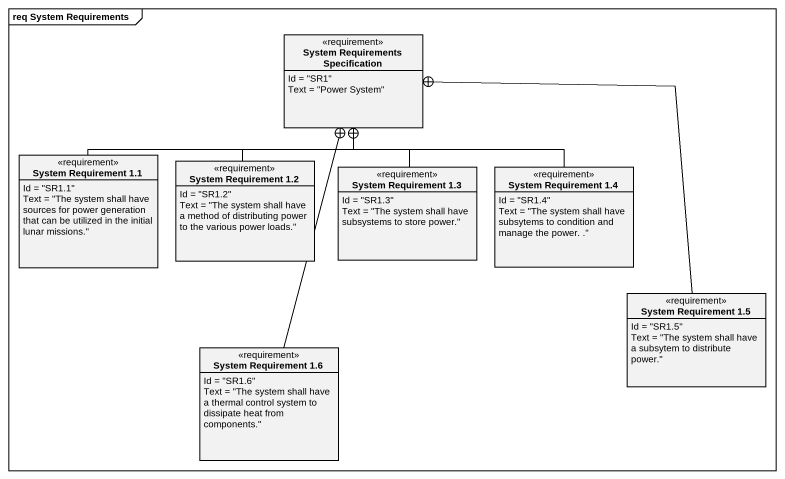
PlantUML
@startuml
mainframe req System Requirements
hide circle
hide empty members
class "System Requirements Specification" as System_Requirements <<requirement>> {
  Id = "SR1"
  Text = "Power System"
}
class "System Requirement 1.1" as System_Requirement_1_1 <<requirement>> {
  Id = "SR1.1"
  Text = "The system shall have sources for power generation that can be utilized in the initial lunar missions."
}
class "System Requirement 1.2" as System_Requirement_1_2 <<requirement>> {
  Id = "SR1.2"
  Text = "The system shall have a method of distributing power to the various power loads."
}
class "System Requirement 1.3" as System_Requirement_1_3 <<requirement>> {
  Id = "SR1.3"
  Text = "The system shall have subsystems to store power."
}
class "System Requirement 1.4" as System_Requirement_1_4 <<requirement>> {
  Id = "SR1.4"
  Text = "The system shall have subsytems to condition and manage the power. ."
}
class "System Requirement 1.5" as System_Requirement_1_5 <<requirement>> {
  Id = "SR1.5"
  Text = "The system shall have a subsytem to distribute power."
}
class "System Requirement 1.6" as System_Requirement_1_6 <<requirement>> {
  Id = "SR1.6"
  Text = "The system shall have a thermal control system to dissipate heat from components."
}
System_Requirement_1_1 -right-+ System_Requirements
System_Requirement_1_2 -up-+ System_Requirements
System_Requirement_1_3 -up-+ System_Requirements
System_Requirement_1_4 -up-+ System_Requirements
System_Requirement_1_5 -up-+ System_Requirements
System_Requirement_1_6 -up-+ System_Requirements
@enduml
